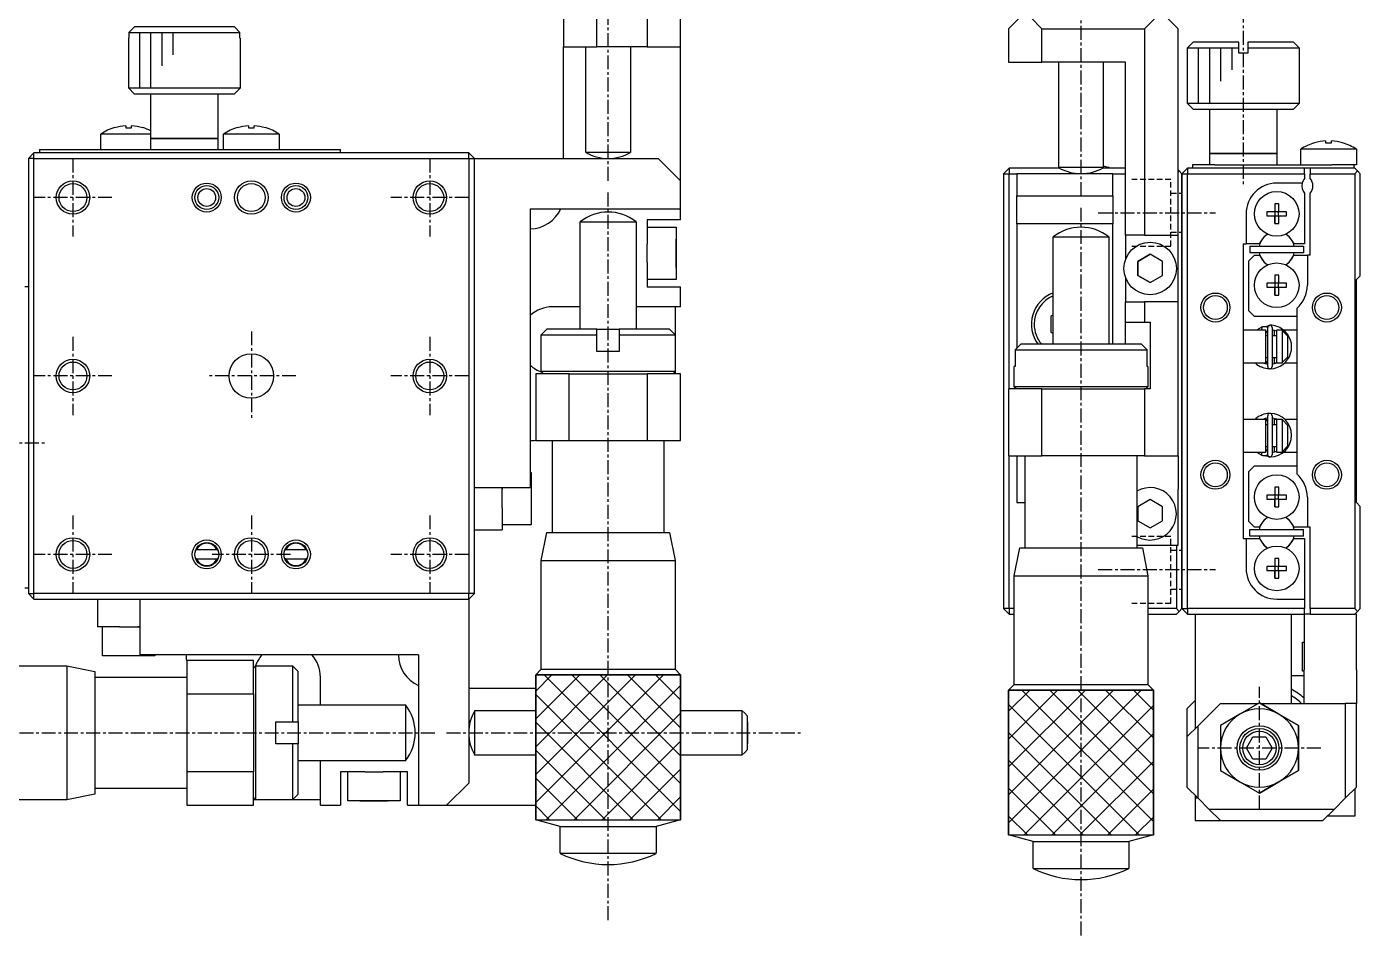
# Model space of a CAD drawing. Extents: x 10 to 385, y 10 to 217.
# Drawn here: x 265 to 384.6, y 70.3 to 151.8 of the extents above; entities that cross this region are included whole.
import ezdxf

# ---------------------------------------------------------------- set-up
doc = ezdxf.new("R2010")
doc.units = 0
doc.linetypes.add('CENTER', pattern=[2, 1.25, -0.25, 0.25, -0.25])
doc.linetypes.add('DASHED', pattern=[0.75, 0.5, -0.25])
doc.layers.get('0').update_dxf_attribs({"linetype": 'CONTINUOUS'})
doc.layers.add('CENTER', color=1, linetype='CENTER')

msp = doc.modelspace()

# ---------------------------------------------------------------- linework, layer by layer
at = {"color": 7, "linetype": 'CONTINUOUS'}
for p, q in [((313.16, 153.99), (313.16, 149.99)), ((316.16, 149.99), (316.16, 152.99)), ((320.66, 152.99), (320.66, 149.99)), ((323.66, 149.99), (323.66, 152.99)), ((354.07, 152.63), (353.07, 151.63)), ((356.07, 151.63), (355.07, 152.63)), ((366.27, 152.63), (365.27, 151.63)), ((368.27, 151.63), (367.27, 152.63)), ((274.18, 150.79), (274.16, 150.79)), ((274.16, 146.29), (274.16, 150.79)), ((274.68, 151.79), (274.18, 151.29)), ((274.18, 151.29), (284.14, 151.29)), ((274.18, 151.29), (274.18, 150.79)), ((283.64, 151.79), (274.68, 151.79)), ((284.14, 151.29), (283.64, 151.79)), ((284.14, 150.79), (284.14, 151.29)), ((284.16, 150.79), (284.14, 150.79)), ((284.16, 150.79), (284.16, 146.29)), ((353.07, 151.63), (353.07, 148.63)), ((356.07, 148.63), (356.07, 151.63)), ((356.07, 151.63), (365.27, 151.63)), ((365.27, 151.63), (365.27, 133.13)), ((368.27, 133.13), (368.27, 151.63)), ((313.16, 149.99), (316.16, 149.99)), ((313.16, 139.99), (313.16, 149.99)), ((315.16, 140.52), (315.16, 149.99)), ((320.66, 149.99), (316.16, 149.99)), ((319.16, 149.99), (319.16, 140.52)), ((320.66, 149.99), (323.66, 149.99)), ((323.66, 137.99), (323.66, 149.99)), ((369.12, 149.93), (369.62, 150.43)), ((369.12, 149.93), (373.72, 149.93)), ((369.12, 144.93), (369.12, 149.93)), ((373.72, 150.43), (369.62, 150.43)), ((373.72, 149.93), (373.72, 150.43)), ((373.72, 149.43), (373.72, 149.93)), ((378.62, 150.43), (374.52, 150.43)), ((374.52, 150.43), (374.52, 149.93)), ((374.52, 149.93), (379.12, 149.93)), ((374.52, 149.93), (374.52, 149.43)), ((378.62, 150.43), (379.12, 149.93)), ((379.12, 149.93), (379.12, 144.93)), ((353.07, 148.63), (356.07, 148.63)), ((363.57, 148.63), (356.07, 148.63)), ((357.57, 139.17), (357.57, 148.63)), ((361.57, 148.63), (361.57, 139.17)), ((363.57, 133.13), (363.57, 148.63)), ((374.52, 149.43), (373.72, 149.43)), ((284.16, 146.29), (274.16, 146.29)), ((274.66, 145.79), (274.16, 146.29)), ((284.16, 146.29), (283.66, 145.79)), ((274.66, 145.79), (283.66, 145.79)), ((276.16, 141.79), (276.16, 145.79)), ((282.16, 145.79), (282.16, 141.79)), ((374.12, 144.93), (369.12, 144.93)), ((369.62, 144.43), (369.12, 144.93)), ((379.12, 144.93), (374.12, 144.93)), ((379.12, 144.93), (378.62, 144.43)), ((369.62, 144.43), (374.12, 144.43)), ((371.12, 140.43), (371.12, 144.43)), ((374.12, 144.43), (378.62, 144.43)), ((377.12, 144.43), (377.12, 140.43)), ((272.9, 142.76), (272.9, 142.75)), ((272.9, 142.76), (272.9, 142.75)), ((273.9, 142.92), (273.9, 142.75)), ((273.9, 142.75), (274.42, 142.75)), ((274.42, 142.75), (274.42, 142.92)), ((275.42, 142.75), (275.42, 142.76)), ((275.42, 142.75), (275.42, 142.76)), ((283.9, 142.76), (283.9, 142.75)), ((283.9, 142.76), (283.9, 142.75)), ((284.9, 142.92), (284.9, 142.75)), ((284.9, 142.75), (285.42, 142.75)), ((285.42, 142.75), (285.42, 142.92)), ((286.42, 142.75), (286.42, 142.76)), ((286.42, 142.75), (286.42, 142.76)), ((276.16, 142.18), (271.66, 142.18)), ((271.66, 140.79), (271.66, 142.18)), ((282.16, 141.79), (276.16, 141.79)), ((276.16, 141.79), (282.16, 141.79)), ((276.16, 140.79), (276.16, 141.79)), ((282.16, 141.79), (282.16, 140.79)), ((287.66, 142.18), (282.66, 142.18)), ((282.66, 140.79), (282.66, 142.18)), ((287.66, 142.18), (287.66, 140.79)), ((380.51, 141.4), (380.51, 141.4)), ((381.51, 141.57), (381.51, 141.4)), ((381.51, 141.4), (382.03, 141.4)), ((382.03, 141.4), (382.03, 141.57)), ((383.03, 141.4), (383.03, 141.4)), ((265.16, 139.99), (265.66, 140.49)), ((265.66, 139.99), (265.16, 139.99)), ((265.16, 139.99), (265.16, 100.99)), ((265.66, 139.99), (265.66, 140.49)), ((304.66, 140.49), (265.66, 140.49)), ((265.66, 100.99), (265.66, 139.99)), ((265.66, 139.99), (304.66, 139.99)), ((266.16, 140.79), (266.16, 140.49)), ((266.16, 140.79), (293.16, 140.79)), ((293.16, 140.49), (293.16, 140.79)), ((304.66, 139.99), (304.66, 140.49)), ((304.66, 140.49), (305.16, 139.99)), ((304.66, 139.99), (305.16, 139.99)), ((304.66, 139.99), (304.66, 100.99)), ((305.16, 139.99), (321.66, 139.99)), ((305.16, 100.99), (305.16, 139.99)), ((319.16, 140.52), (315.16, 140.52)), ((319.16, 140.52), (315.16, 140.52)), ((321.66, 139.99), (323.66, 137.99)), ((374.12, 140.43), (371.12, 140.43)), ((371.12, 140.43), (377.12, 140.43)), ((371.12, 139.43), (371.12, 140.43)), ((377.12, 140.43), (374.12, 140.43)), ((377.12, 140.43), (377.12, 139.43)), ((384.27, 140.82), (379.27, 140.82)), ((379.27, 139.43), (379.27, 140.82)), ((384.27, 140.82), (384.27, 139.43)), ((352.62, 138.63), (353.12, 139.13)), ((357.63, 139.13), (353.12, 139.13)), ((353.12, 139.13), (353.12, 138.63)), ((361.57, 139.17), (357.57, 139.17)), ((361.57, 139.17), (357.57, 139.17)), ((363.57, 139.13), (361.51, 139.13)), ((362.01, 139.2), (362.01, 139.21)), ((368.37, 138.88), (368.27, 138.98)), ((368.27, 138.78), (368.37, 138.88)), ((368.62, 138.63), (368.37, 138.88)), ((368.62, 138.63), (369.12, 139.13)), ((369.12, 139.13), (369.12, 138.63)), ((379.62, 139.13), (369.12, 139.13)), ((371.57, 139.43), (369.57, 139.43)), ((369.57, 139.43), (369.57, 139.13)), ((371.57, 139.43), (380.69, 139.43)), ((380.12, 139.13), (379.62, 139.13)), ((379.62, 138.63), (379.62, 139.13)), ((384.12, 139.13), (380.12, 139.13)), ((380.12, 139.13), (380.12, 138.63)), ((380.69, 139.43), (382.07, 139.43)), ((384.07, 139.43), (382.07, 139.43)), ((384.27, 139.43), (384.07, 139.43)), ((384.07, 139.13), (384.07, 139.43)), ((384.37, 138.88), (384.12, 139.13)), ((384.12, 138.63), (384.37, 138.88)), ((384.37, 138.88), (384.62, 138.63)), ((323.66, 135.49), (323.66, 137.99)), ((352.62, 138.63), (353.12, 138.63)), ((352.62, 138.63), (352.62, 99.63)), ((353.12, 138.63), (353.82, 138.63)), ((353.12, 119.33), (353.12, 138.63)), ((362.42, 138.63), (353.82, 138.63)), ((353.82, 138.63), (353.82, 136.63)), ((362.42, 136.63), (362.42, 138.63)), ((362.42, 138.63), (363.57, 138.63)), ((368.62, 99.63), (368.62, 138.63)), ((368.62, 138.63), (368.62, 99.63)), ((368.62, 138.63), (369.12, 138.63)), ((369.12, 138.63), (379.62, 138.63)), ((369.12, 99.63), (369.12, 138.63)), ((379.4, 137.78), (377.12, 137.78)), ((379.62, 138.63), (379.62, 138.19)), ((380.12, 138.63), (384.12, 138.63)), ((380.12, 138.19), (380.12, 138.63)), ((384.12, 138.63), (384.12, 99.63)), ((384.62, 129.48), (384.62, 138.63)), ((353.82, 136.63), (362.42, 136.63)), ((353.82, 134.13), (353.82, 136.63)), ((362.42, 136.63), (362.42, 134.13)), ((379.62, 136.87), (379.62, 132.33)), ((380.12, 131.33), (380.12, 136.87)), ((310.16, 135.49), (323.66, 135.49)), ((310.16, 135.49), (310.16, 110.49)), ((323.66, 134.49), (323.66, 135.49)), ((376.23, 135.21), (376.23, 134.85)), ((376.94, 135.21), (376.23, 135.21)), ((376.94, 135.92), (376.94, 135.21)), ((377.3, 135.92), (376.94, 135.92)), ((376.94, 135.92), (376.94, 135.21)), ((376.95, 135.2), (376.94, 135.21)), ((377.29, 135.2), (376.95, 135.2)), ((376.95, 135.2), (376.95, 134.86)), ((377.29, 135.2), (377.3, 135.21)), ((377.29, 134.86), (377.29, 135.2)), ((377.3, 135.21), (377.3, 135.92)), ((378.01, 135.21), (377.3, 135.21)), ((378.01, 134.85), (378.01, 135.21)), ((314.66, 134.31), (319.66, 134.31)), ((314.66, 124.69), (314.66, 134.31)), ((319.66, 134.31), (319.66, 124.69)), ((320.66, 134.49), (320.66, 132.31)), ((323.66, 134.49), (320.66, 134.49)), ((362.42, 134.13), (353.82, 134.13)), ((353.82, 134.13), (353.82, 123)), ((362.42, 123.33), (362.42, 134.13)), ((374.37, 135.03), (374.37, 132.33)), ((376.23, 134.85), (376.94, 134.85)), ((376.95, 134.86), (376.94, 134.85)), ((376.94, 134.85), (376.94, 134.15)), ((376.94, 134.15), (376.94, 134.85)), ((376.94, 134.15), (377.3, 134.15)), ((376.95, 134.86), (377.29, 134.86)), ((377.29, 134.86), (377.3, 134.85)), ((377.3, 134.85), (378.01, 134.85)), ((377.3, 134.15), (377.3, 134.85)), ((320.66, 133.84), (323.26, 133.84)), ((323.26, 133.84), (323.26, 131.49)), ((323.26, 133.84), (323.26, 129.14)), ((357.07, 132.96), (362.07, 132.96)), ((357.07, 123.33), (357.07, 132.96)), ((362.07, 132.96), (362.07, 123.33)), ((365.27, 133.13), (363.57, 133.13)), ((363.57, 133.13), (363.57, 130.96)), ((365.27, 133.13), (368.27, 133.13)), ((368.27, 127.13), (368.27, 133.13)), ((320.66, 131.49), (320.66, 132.31)), ((323.26, 132.12), (323.26, 132.76)), ((323.26, 132.76), (323.26, 132.12)), ((323.26, 130.85), (323.26, 132.12)), ((323.26, 132.12), (323.26, 130.85)), ((374.12, 132.33), (374.12, 105.93)), ((374.12, 132.33), (374.37, 132.33)), ((375.57, 132.33), (374.37, 132.33)), ((374.72, 132.13), (379.52, 132.13)), ((374.72, 132.13), (374.72, 131.53)), ((375.57, 132.33), (375.72, 132.59)), ((378.52, 132.59), (378.67, 132.33)), ((379.62, 132.33), (378.67, 132.33)), ((379.52, 132.13), (379.52, 131.53)), ((320.66, 130.66), (320.66, 131.49)), ((320.66, 130.66), (320.66, 128.49)), ((323.26, 131.49), (323.26, 129.14)), ((323.26, 130.22), (323.26, 130.85)), ((323.26, 130.85), (323.26, 130.22)), ((365.77, 131.4), (364.67, 130.77)), ((364.67, 130.77), (365.77, 131.4)), ((364.67, 130.77), (364.67, 129.5)), ((364.67, 129.5), (364.67, 130.77)), ((366.87, 130.77), (365.77, 131.4)), ((366.87, 129.5), (366.87, 130.77)), ((374.62, 130.83), (375.12, 131.33)), ((374.62, 126.33), (374.62, 130.83)), ((379.52, 131.53), (374.72, 131.53)), ((375.12, 131.33), (375.57, 131.33)), ((375.57, 131.33), (375.72, 131.07)), ((378.52, 131.07), (378.67, 131.33)), ((378.67, 131.33), (379.87, 131.33)), ((379.87, 131.33), (379.87, 128.63)), ((380.12, 131.33), (379.87, 131.33)), ((363.57, 129.31), (363.57, 127.13)), ((364.67, 129.5), (365.77, 128.86)), ((365.77, 128.86), (364.67, 129.5)), ((365.77, 128.86), (366.87, 129.5)), ((376.94, 129.52), (376.94, 128.81)), ((377.3, 129.52), (376.94, 129.52)), ((376.94, 129.52), (376.94, 128.81)), ((377.3, 128.81), (377.3, 129.52)), ((384.62, 129.48), (384.27, 129.13)), ((265.16, 128.49), (264.86, 128.49)), ((323.26, 129.14), (320.66, 129.14)), ((320.66, 128.49), (323.66, 128.49)), ((323.66, 126.69), (323.66, 128.49)), ((376.23, 128.81), (376.23, 128.45)), ((376.94, 128.81), (376.23, 128.81)), ((376.23, 128.45), (376.94, 128.45)), ((376.95, 128.8), (376.94, 128.81)), ((376.95, 128.46), (376.94, 128.45)), ((376.94, 128.45), (376.94, 127.75)), ((376.94, 127.75), (376.94, 128.45)), ((377.29, 128.8), (376.95, 128.8)), ((376.95, 128.8), (376.95, 128.46)), ((376.95, 128.46), (377.29, 128.46)), ((377.29, 128.8), (377.3, 128.81)), ((377.29, 128.46), (377.29, 128.8)), ((377.29, 128.46), (377.3, 128.45)), ((378.01, 128.81), (377.3, 128.81)), ((377.3, 128.45), (378.01, 128.45)), ((377.3, 127.75), (377.3, 128.45)), ((378.01, 128.45), (378.01, 128.81)), ((384.27, 109.13), (384.27, 129.13)), ((363.57, 127.13), (365.27, 127.13)), ((363.57, 125.33), (363.57, 127.13)), ((368.27, 127.13), (365.27, 127.13)), ((365.27, 127.13), (365.27, 125.33)), ((368.27, 113.33), (368.27, 127.13)), ((376.94, 127.75), (377.3, 127.75)), ((314.66, 126.69), (312.16, 126.69)), ((323.66, 126.69), (319.66, 126.69)), ((323.16, 126.69), (323.16, 124.19)), ((357.07, 125.97), (356.87, 125.85)), ((356.87, 125.85), (356.87, 124.41)), ((375.12, 125.83), (374.62, 126.33)), ((378.92, 125.83), (375.12, 125.83)), ((378.92, 126.55), (378.92, 111.71)), ((311.16, 124.19), (311.66, 124.69)), ((316.16, 124.69), (311.66, 124.69)), ((316.16, 124.69), (318.16, 124.69)), ((316.16, 124.19), (316.16, 124.69)), ((322.66, 124.69), (318.16, 124.69)), ((318.16, 124.69), (318.16, 124.19)), ((322.66, 124.69), (323.16, 124.19)), ((356.87, 124.41), (357.07, 124.3)), ((363.57, 125.33), (365.27, 125.33)), ((363.57, 123.33), (363.57, 125.33)), ((365.27, 125.33), (365.77, 125.33)), ((365.77, 125.33), (365.77, 119.33)), ((374.12, 124.63), (376.12, 124.63)), ((375.33, 124.63), (375.75, 124.88)), ((375.74, 124.88), (376.49, 125.03)), ((375.74, 124.88), (375.81, 124.63)), ((375.75, 124.87), (375.74, 124.87)), ((375.74, 124.87), (375.75, 124.86)), ((375.75, 124.88), (375.78, 124.89)), ((375.75, 124.88), (375.75, 124.88)), ((375.75, 124.88), (375.75, 124.88)), ((375.75, 124.88), (375.75, 124.88)), ((375.75, 124.88), (375.75, 124.87)), ((375.75, 124.86), (375.75, 124.85)), ((375.75, 124.85), (375.75, 124.84)), ((375.75, 124.84), (375.75, 124.83)), ((375.75, 124.83), (375.75, 124.82)), ((375.75, 124.82), (375.75, 124.81)), ((375.75, 124.81), (375.76, 124.8)), ((375.76, 124.8), (375.76, 124.79)), ((375.76, 124.79), (375.77, 124.78)), ((375.77, 124.78), (375.77, 124.76)), ((375.77, 124.76), (375.78, 124.75)), ((375.78, 124.89), (375.81, 124.9)), ((375.78, 124.75), (375.78, 124.73)), ((375.78, 124.73), (375.79, 124.72)), ((375.79, 124.72), (375.79, 124.71)), ((375.79, 124.71), (375.8, 124.69)), ((375.8, 124.69), (375.8, 124.68)), ((375.8, 124.68), (375.81, 124.66)), ((375.81, 124.9), (375.85, 124.91)), ((375.81, 124.66), (375.82, 124.65)), ((375.82, 124.65), (375.82, 124.63)), ((375.85, 124.91), (375.88, 124.92)), ((375.88, 124.92), (375.91, 124.93)), ((375.91, 124.93), (375.95, 124.93)), ((375.95, 124.93), (375.98, 124.93)), ((375.98, 124.93), (376.02, 124.94)), ((376.02, 124.94), (376.05, 124.93)), ((376.05, 124.93), (376.08, 124.93)), ((376.08, 124.93), (376.12, 124.93)), ((376.12, 124.93), (376.15, 124.92)), ((376.12, 124.63), (376.12, 121.63)), ((376.13, 124.51), (376.12, 124.52)), ((376.14, 124.51), (376.13, 124.51)), ((376.16, 124.5), (376.14, 124.51)), ((376.15, 124.92), (376.19, 124.91)), ((376.17, 124.49), (376.16, 124.5)), ((376.18, 124.49), (376.17, 124.49)), ((376.19, 124.48), (376.18, 124.49)), ((376.19, 124.91), (376.22, 124.91)), ((376.21, 124.47), (376.19, 124.48)), ((376.22, 124.46), (376.21, 124.47)), ((376.22, 124.91), (376.25, 124.89)), ((376.23, 124.45), (376.22, 124.46)), ((376.24, 124.44), (376.23, 124.45)), ((376.25, 124.43), (376.24, 124.44)), ((376.25, 124.89), (376.28, 124.88)), ((376.26, 124.41), (376.25, 124.43)), ((376.26, 124.4), (376.26, 124.41)), ((376.27, 124.39), (376.26, 124.4)), ((376.28, 124.88), (376.32, 124.87)), ((376.31, 121.34), (376.31, 124.84)), ((376.71, 124.84), (376.71, 121.34)), ((377.12, 124.51), (376.71, 124.62)), ((376.92, 124.13), (376.92, 124.58)), ((377.12, 121.63), (377.12, 124.63)), ((377.12, 124.63), (377.62, 124.63)), ((377.62, 124.63), (377.62, 124.58)), ((377.62, 124.58), (377.62, 121.69)), ((378.12, 124.05), (377.62, 124.58)), ((377.7, 124.63), (378.92, 124.63)), ((311.16, 124.19), (316.16, 124.19)), ((311.16, 120.89), (311.16, 124.19)), ((316.16, 122.69), (316.16, 124.19)), ((318.16, 124.19), (323.16, 124.19)), ((318.16, 124.19), (318.16, 122.69)), ((323.16, 124.19), (323.16, 120.89)), ((354.16, 123.33), (353.65, 122.83)), ((364.98, 123.33), (354.16, 123.33)), ((365.49, 122.83), (364.98, 123.33)), ((376.12, 124.13), (376.31, 124.13)), ((376.28, 124.38), (376.27, 124.39)), ((376.28, 124.36), (376.28, 124.38)), ((376.29, 124.35), (376.28, 124.36)), ((376.3, 124.34), (376.29, 124.35)), ((376.3, 124.32), (376.3, 124.34)), ((376.3, 124.31), (376.3, 124.32)), ((376.31, 124.29), (376.3, 124.31)), ((376.31, 124.28), (376.31, 124.29)), ((376.31, 124.26), (376.31, 124.28)), ((376.31, 124.25), (376.31, 124.26)), ((376.31, 124.24), (376.31, 124.25)), ((376.71, 124.13), (377.12, 124.13)), ((378.12, 122.22), (378.12, 124.05)), ((318.16, 122.69), (316.16, 122.69)), ((353.65, 122.83), (365.49, 122.83)), ((353.65, 122.83), (353.65, 121.33)), ((365.49, 121.33), (365.49, 122.83)), ((376.31, 122.13), (376.12, 122.13)), ((377.12, 122.13), (376.71, 122.13)), ((376.92, 121.63), (376.92, 122.13)), ((377.62, 121.69), (378.12, 122.22)), ((317.16, 120.89), (311.16, 120.89)), ((311.36, 120.69), (311.16, 120.89)), ((323.16, 120.89), (317.16, 120.89)), ((323.16, 120.89), (322.96, 120.69)), ((323.16, 120.89), (323.16, 120.69)), ((353.65, 121.33), (353.57, 121.33)), ((353.57, 119.53), (353.57, 121.33)), ((365.57, 121.33), (365.49, 121.33)), ((365.57, 121.33), (365.57, 119.53)), ((376.12, 121.63), (374.12, 121.63)), ((375.75, 121.29), (375.75, 121.29)), ((375.75, 121.29), (375.75, 121.29)), ((375.75, 121.29), (375.75, 121.29)), ((375.75, 121.29), (375.75, 121.29)), ((375.8, 121.27), (375.75, 121.29)), ((375.81, 121.27), (375.8, 121.27)), ((375.8, 121.27), (375.8, 121.27)), ((375.8, 121.27), (375.8, 121.27)), ((375.8, 121.27), (375.8, 121.27)), ((375.81, 121.27), (375.81, 121.27)), ((375.97, 121.63), (376.08, 121.6)), ((376.08, 121.6), (376.31, 121.55)), ((376.12, 121.66), (376.12, 121.66)), ((376.12, 121.66), (376.14, 121.66)), ((376.14, 121.66), (376.15, 121.67)), ((376.15, 121.67), (376.16, 121.68)), ((376.16, 121.68), (376.18, 121.68)), ((376.18, 121.68), (376.19, 121.69)), ((376.19, 121.69), (376.2, 121.7)), ((376.2, 121.7), (376.21, 121.71)), ((376.21, 121.71), (376.22, 121.72)), ((376.22, 121.72), (376.23, 121.73)), ((376.23, 121.73), (376.24, 121.74)), ((376.24, 121.74), (376.25, 121.75)), ((376.25, 121.75), (376.26, 121.77)), ((376.26, 121.77), (376.27, 121.78)), ((376.27, 121.78), (376.28, 121.79)), ((376.28, 121.8), (376.29, 121.82)), ((376.28, 121.79), (376.28, 121.8)), ((376.29, 121.83), (376.3, 121.84)), ((376.29, 121.82), (376.29, 121.83)), ((376.3, 121.86), (376.31, 121.87)), ((376.3, 121.84), (376.3, 121.86)), ((376.31, 121.93), (376.31, 121.94)), ((376.31, 121.92), (376.31, 121.93)), ((376.31, 121.9), (376.31, 121.92)), ((376.31, 121.89), (376.31, 121.9)), ((376.31, 121.87), (376.31, 121.89)), ((376.71, 121.55), (377.12, 121.66)), ((377.05, 121.63), (376.92, 121.63)), ((377.05, 121.63), (377.05, 121.63)), ((377.62, 121.63), (377.12, 121.63)), ((377.62, 121.69), (377.62, 121.63)), ((378.92, 121.63), (377.81, 121.63)), ((310.66, 120.69), (310.66, 114.69)), ((313.66, 120.69), (310.66, 120.69)), ((313.66, 114.69), (313.66, 120.69)), ((313.66, 120.69), (320.66, 120.69)), ((320.66, 120.69), (320.66, 114.69)), ((323.66, 120.69), (320.66, 120.69)), ((323.66, 114.69), (323.66, 120.69)), ((353.07, 119.33), (353.07, 113.33)), ((356.07, 119.33), (353.07, 119.33)), ((365.57, 119.53), (353.57, 119.53)), ((353.77, 119.33), (353.57, 119.53)), ((356.07, 119.33), (365.27, 119.33)), ((356.07, 113.33), (356.07, 119.33)), ((365.27, 119.33), (365.27, 113.33)), ((365.77, 119.33), (365.27, 119.33)), ((365.57, 119.53), (365.37, 119.33)), ((374.12, 116.63), (376.12, 116.63)), ((375.75, 116.97), (375.8, 116.99)), ((375.75, 116.97), (375.75, 116.97)), ((375.75, 116.97), (375.75, 116.97)), ((375.75, 116.97), (375.75, 116.97)), ((375.8, 116.99), (375.81, 117)), ((375.8, 116.99), (375.8, 116.99)), ((375.8, 116.99), (375.8, 116.99)), ((375.8, 116.99), (375.8, 116.99)), ((375.8, 116.99), (375.8, 116.99)), ((375.81, 117), (375.81, 117)), ((375.81, 117), (375.81, 117)), ((375.81, 117), (375.81, 117)), ((375.81, 117), (375.81, 117)), ((375.81, 117), (375.81, 117)), ((376.08, 116.67), (375.97, 116.63)), ((376.31, 116.72), (376.08, 116.67)), ((376.12, 116.63), (376.12, 113.63)), ((376.13, 116.61), (376.12, 116.61)), ((376.12, 116.13), (376.31, 116.13)), ((376.14, 116.6), (376.13, 116.61)), ((376.16, 116.59), (376.14, 116.6)), ((376.17, 116.59), (376.16, 116.59)), ((376.18, 116.58), (376.17, 116.59)), ((376.19, 116.57), (376.18, 116.58)), ((376.21, 116.56), (376.19, 116.57)), ((376.22, 116.55), (376.21, 116.56)), ((376.23, 116.54), (376.22, 116.55)), ((376.24, 116.53), (376.23, 116.54)), ((376.25, 116.52), (376.24, 116.53)), ((376.26, 116.51), (376.25, 116.52)), ((376.26, 116.5), (376.26, 116.51)), ((376.27, 116.48), (376.26, 116.5)), ((376.28, 116.47), (376.27, 116.48)), ((376.28, 116.46), (376.28, 116.47)), ((376.29, 116.44), (376.28, 116.46)), ((376.3, 116.43), (376.29, 116.44)), ((376.3, 116.42), (376.3, 116.43)), ((376.3, 116.4), (376.3, 116.42)), ((376.31, 116.39), (376.3, 116.4)), ((376.31, 113.43), (376.31, 116.93)), ((376.31, 116.37), (376.31, 116.39)), ((376.31, 116.36), (376.31, 116.37)), ((376.31, 116.34), (376.31, 116.36)), ((376.31, 116.33), (376.31, 116.34)), ((376.71, 116.93), (376.71, 113.43)), ((377.12, 116.61), (376.71, 116.72)), ((376.71, 116.13), (377.12, 116.13)), ((376.92, 116.13), (376.92, 116.63)), ((376.92, 116.63), (377.05, 116.63)), ((377.12, 113.63), (377.12, 116.63)), ((377.12, 116.63), (377.62, 116.63)), ((377.62, 116.63), (377.62, 116.58)), ((377.62, 116.58), (377.62, 113.69)), ((378.12, 116.05), (377.62, 116.58)), ((377.81, 116.63), (377.81, 116.63)), ((377.81, 116.63), (378.92, 116.63)), ((378.12, 114.22), (378.12, 116.05)), ((310.66, 114.69), (313.66, 114.69)), ((312.16, 106.44), (312.16, 114.69)), ((313.66, 114.69), (320.66, 114.69)), ((320.66, 114.69), (323.66, 114.69)), ((322.16, 114.69), (322.16, 106.44)), ((376.12, 113.63), (374.12, 113.63)), ((375.75, 113.39), (375.33, 113.63)), ((375.74, 113.39), (375.81, 113.63)), ((375.82, 113.62), (375.82, 113.63)), ((376.31, 114.13), (376.12, 114.13)), ((376.12, 113.75), (376.14, 113.76)), ((376.12, 113.75), (376.12, 113.75)), ((376.14, 113.76), (376.15, 113.76)), ((376.15, 113.76), (376.16, 113.77)), ((376.16, 113.77), (376.18, 113.78)), ((376.18, 113.78), (376.19, 113.79)), ((376.19, 113.79), (376.2, 113.79)), ((376.2, 113.79), (376.21, 113.8)), ((376.21, 113.8), (376.22, 113.81)), ((376.22, 113.81), (376.23, 113.82)), ((376.23, 113.82), (376.24, 113.84)), ((376.24, 113.84), (376.25, 113.85)), ((376.25, 113.85), (376.26, 113.86)), ((376.26, 113.86), (376.27, 113.87)), ((376.27, 113.87), (376.28, 113.88)), ((376.28, 113.9), (376.29, 113.91)), ((376.28, 113.88), (376.28, 113.9)), ((376.29, 113.92), (376.3, 113.94)), ((376.29, 113.91), (376.29, 113.92)), ((376.3, 113.95), (376.31, 113.97)), ((376.3, 113.94), (376.3, 113.95)), ((376.31, 114.01), (376.31, 114.03)), ((376.31, 114.03), (376.31, 114.03)), ((376.31, 114), (376.31, 114.01)), ((376.31, 113.98), (376.31, 114)), ((376.31, 113.97), (376.31, 113.98)), ((377.12, 114.13), (376.71, 114.13)), ((376.71, 113.64), (377.12, 113.75)), ((376.92, 113.68), (376.92, 114.13)), ((377.62, 113.63), (377.12, 113.63)), ((377.62, 113.69), (378.12, 114.22)), ((377.62, 113.69), (377.62, 113.63)), ((378.92, 113.63), (377.7, 113.63)), ((377.7, 113.63), (377.7, 113.63)), ((353.07, 113.33), (356.07, 113.33)), ((353.12, 99.63), (353.12, 113.33)), ((353.82, 113.33), (353.82, 109.13)), ((354.57, 105.08), (354.57, 113.33)), ((365.27, 113.33), (356.07, 113.33)), ((364.57, 113.33), (364.57, 105.08)), ((365.27, 113.33), (368.27, 113.33)), ((368.27, 113.33), (368.27, 110.33)), ((374.62, 111.93), (375.12, 112.43)), ((375.12, 112.43), (378.92, 112.43)), ((375.74, 113.4), (375.75, 113.41)), ((375.75, 113.4), (375.74, 113.4)), ((375.75, 113.45), (375.76, 113.46)), ((375.75, 113.44), (375.75, 113.45)), ((375.75, 113.43), (375.75, 113.44)), ((375.75, 113.42), (375.75, 113.43)), ((375.75, 113.41), (375.75, 113.42)), ((375.75, 113.41), (375.75, 113.41)), ((375.75, 113.39), (375.75, 113.4)), ((375.75, 113.39), (375.75, 113.39)), ((375.75, 113.39), (375.75, 113.39)), ((375.75, 113.39), (375.75, 113.39)), ((375.77, 113.38), (375.75, 113.39)), ((375.76, 113.48), (375.77, 113.49)), ((375.76, 113.46), (375.76, 113.48)), ((375.77, 113.5), (375.78, 113.52)), ((375.77, 113.49), (375.77, 113.5)), ((375.8, 113.37), (375.77, 113.38)), ((375.78, 113.53), (375.79, 113.55)), ((375.78, 113.52), (375.78, 113.53)), ((375.79, 113.56), (375.8, 113.58)), ((375.79, 113.55), (375.79, 113.56)), ((375.8, 113.59), (375.81, 113.6)), ((375.8, 113.58), (375.8, 113.59)), ((376.49, 113.23), (375.8, 113.37)), ((375.83, 113.36), (375.8, 113.37)), ((375.81, 113.6), (375.82, 113.62)), ((375.87, 113.35), (375.83, 113.36)), ((375.9, 113.34), (375.87, 113.35)), ((375.93, 113.34), (375.9, 113.34)), ((375.97, 113.33), (375.93, 113.34)), ((376, 113.33), (375.97, 113.33)), ((376.04, 113.33), (376, 113.33)), ((376.07, 113.33), (376.04, 113.33)), ((376.11, 113.34), (376.07, 113.33)), ((376.14, 113.34), (376.11, 113.34)), ((376.17, 113.35), (376.14, 113.34)), ((376.21, 113.36), (376.17, 113.35)), ((376.24, 113.37), (376.21, 113.36)), ((376.27, 113.38), (376.24, 113.37)), ((376.3, 113.39), (376.27, 113.38)), ((376.32, 113.4), (376.3, 113.39)), ((310.16, 111.84), (310.26, 111.84)), ((310.26, 111.84), (310.26, 109.49)), ((374.62, 107.43), (374.62, 111.93)), ((305.16, 110.49), (310.16, 110.49)), ((307.66, 110.31), (307.66, 110.49)), ((307.66, 110.49), (307.66, 110.31)), ((307.66, 109.49), (307.66, 110.31)), ((368.27, 105.33), (368.27, 110.33)), ((376.94, 110.52), (376.94, 109.81)), ((377.3, 110.52), (376.94, 110.52)), ((376.94, 110.52), (376.94, 109.81)), ((377.3, 109.81), (377.3, 110.52)), ((307.66, 108.66), (307.66, 109.49)), ((310.26, 109.49), (310.26, 107.14)), ((353.82, 109.13), (354.57, 109.13)), ((365.77, 109.4), (364.67, 108.77)), ((366.87, 108.77), (365.77, 109.4)), ((376.23, 109.81), (376.23, 109.45)), ((376.94, 109.81), (376.23, 109.81)), ((376.23, 109.45), (376.94, 109.45)), ((376.95, 109.8), (376.94, 109.81)), ((376.95, 109.46), (376.94, 109.45)), ((376.94, 109.45), (376.94, 108.75)), ((376.94, 108.75), (376.94, 109.45)), ((377.29, 109.8), (376.95, 109.8)), ((376.95, 109.8), (376.95, 109.46)), ((376.95, 109.46), (377.29, 109.46)), ((377.29, 109.8), (377.3, 109.81)), ((377.29, 109.46), (377.29, 109.8)), ((377.29, 109.46), (377.3, 109.45)), ((378.01, 109.81), (377.3, 109.81)), ((377.3, 109.45), (378.01, 109.45)), ((377.3, 108.75), (377.3, 109.45)), ((378.01, 109.45), (378.01, 109.81)), ((379.87, 109.63), (379.87, 106.93)), ((384.27, 109.13), (384.62, 108.78)), ((307.66, 108.66), (307.66, 106.69)), ((364.67, 108.77), (364.67, 107.5)), ((366.87, 107.5), (366.87, 108.77)), ((376.94, 108.75), (377.3, 108.75)), ((384.62, 99.63), (384.62, 108.78)), ((305.16, 106.69), (307.66, 106.69)), ((310.26, 107.14), (307.66, 107.14)), ((364.67, 107.5), (365.77, 106.86)), ((365.77, 106.86), (366.87, 107.5)), ((375.12, 106.93), (374.62, 107.43)), ((374.72, 106.73), (379.52, 106.73)), ((374.72, 106.13), (374.72, 106.73)), ((375.57, 106.93), (375.12, 106.93)), ((375.57, 106.93), (375.72, 107.19)), ((378.52, 107.19), (378.67, 106.93)), ((379.87, 106.93), (378.67, 106.93)), ((379.52, 106.13), (379.52, 106.73)), ((380.12, 106.93), (379.87, 106.93)), ((380.12, 99.63), (380.12, 106.93)), ((311.16, 103.94), (311.66, 106.44)), ((311.66, 106.44), (322.66, 106.44)), ((322.66, 106.44), (323.16, 103.94)), ((364.57, 105.33), (368.27, 105.33)), ((368.12, 105.33), (368.12, 99.63)), ((374.12, 105.93), (374.37, 105.93)), ((374.37, 105.93), (374.37, 103.23)), ((374.37, 105.93), (375.57, 105.93)), ((379.52, 106.13), (374.72, 106.13)), ((375.57, 105.93), (375.72, 105.67)), ((378.52, 105.67), (378.67, 105.93)), ((378.67, 105.93), (379.62, 105.93)), ((379.62, 105.93), (379.62, 100.48)), ((280.16, 104.89), (280.24, 104.89)), ((280.24, 104.09), (280.16, 104.09)), ((282.08, 104.89), (280.24, 104.89)), ((280.24, 104.09), (282.08, 104.09)), ((282.08, 104.89), (282.16, 104.89)), ((282.16, 104.09), (282.08, 104.09)), ((288.16, 104.89), (288.24, 104.89)), ((288.24, 104.09), (288.16, 104.09)), ((290.08, 104.89), (288.24, 104.89)), ((288.24, 104.09), (290.08, 104.09)), ((290.08, 104.89), (290.16, 104.89)), ((290.16, 104.09), (290.08, 104.09)), ((353.57, 102.58), (354.07, 105.08)), ((354.07, 105.08), (365.07, 105.08)), ((365.07, 105.08), (365.57, 102.58)), ((376.94, 104.12), (376.94, 103.41)), ((377.3, 104.12), (376.94, 104.12)), ((376.94, 104.12), (376.94, 103.41)), ((377.3, 103.41), (377.3, 104.12)), ((311.16, 103.94), (323.16, 103.94)), ((311.16, 94.19), (311.16, 103.94)), ((323.16, 103.94), (323.16, 94.19)), ((376.23, 103.41), (376.23, 103.05)), ((376.94, 103.41), (376.23, 103.41)), ((376.23, 103.05), (376.94, 103.05)), ((376.95, 103.4), (376.94, 103.41)), ((376.95, 103.06), (376.94, 103.05)), ((376.94, 103.05), (376.94, 102.35)), ((376.94, 102.35), (376.94, 103.05)), ((377.29, 103.4), (376.95, 103.4)), ((376.95, 103.4), (376.95, 103.06)), ((376.95, 103.06), (377.29, 103.06)), ((377.29, 103.4), (377.3, 103.41)), ((377.29, 103.06), (377.29, 103.4)), ((377.29, 103.06), (377.3, 103.05)), ((378.01, 103.41), (377.3, 103.41)), ((377.3, 103.05), (378.01, 103.05)), ((377.3, 102.35), (377.3, 103.05)), ((378.01, 103.05), (378.01, 103.41)), ((353.57, 102.58), (365.57, 102.58)), ((353.57, 92.83), (353.57, 102.58)), ((365.57, 102.58), (365.57, 92.83)), ((376.94, 102.35), (377.3, 102.35)), ((264.86, 101.49), (265.16, 101.49)), ((265.16, 100.99), (265.66, 100.99)), ((265.66, 100.49), (265.16, 100.99)), ((265.66, 100.49), (265.66, 100.99)), ((304.66, 100.99), (265.66, 100.99)), ((265.66, 100.49), (304.66, 100.49)), ((271.36, 100.49), (271.36, 97.99)), ((275.16, 100.49), (275.16, 95.49)), ((304.66, 100.49), (304.66, 100.99)), ((305.16, 100.99), (304.66, 100.99)), ((305.16, 100.99), (304.66, 100.49)), ((304.66, 100.49), (304.66, 83.99)), ((377.12, 100.48), (379.62, 100.48)), ((379.62, 100.48), (379.62, 99.63)), ((353.12, 99.63), (352.62, 99.63)), ((353.12, 99.13), (352.62, 99.63)), ((353.57, 99.63), (353.12, 99.63)), ((353.12, 99.63), (353.12, 99.13)), ((368.12, 99.63), (365.57, 99.63)), ((368.37, 99.38), (368.12, 99.63)), ((368.12, 99.13), (368.37, 99.38)), ((368.62, 99.63), (368.37, 99.38)), ((368.62, 99.63), (369.12, 99.63)), ((368.62, 99.63), (369.12, 99.13)), ((379.62, 99.63), (369.12, 99.63)), ((369.12, 99.63), (369.12, 99.13)), ((379.62, 99.13), (379.62, 99.63)), ((384.12, 99.63), (380.12, 99.63)), ((380.12, 99.63), (380.12, 99.13)), ((384.37, 99.38), (384.12, 99.63)), ((384.12, 99.13), (384.37, 99.38)), ((384.62, 99.63), (384.37, 99.38)), ((353.12, 99.13), (353.57, 99.13)), ((365.57, 99.13), (368.12, 99.13)), ((369.12, 99.13), (369.82, 99.13)), ((369.82, 99.13), (378.42, 99.13)), ((369.82, 99.13), (369.82, 88.88)), ((369.82, 99.13), (378.42, 99.13)), ((378.42, 99.13), (378.42, 91.13)), ((378.42, 99.13), (379.62, 99.13)), ((379.57, 99.13), (379.57, 94.13)), ((380.12, 99.13), (379.62, 99.13)), ((380.12, 99.13), (384.12, 99.13)), ((384.27, 99.13), (384.12, 99.13)), ((384.27, 94.13), (384.27, 99.13)), ((273.33, 97.99), (271.36, 97.99)), ((271.81, 95.39), (271.81, 97.99)), ((273.33, 97.99), (274.16, 97.99)), ((274.16, 97.99), (274.99, 97.99)), ((274.99, 97.99), (275.16, 97.99)), ((275.16, 97.99), (274.99, 97.99)), ((379.42, 96.63), (379.57, 96.63)), ((379.42, 94.03), (379.42, 96.63)), ((274.16, 95.39), (271.81, 95.39)), ((276.51, 95.39), (274.16, 95.39)), ((300.16, 95.49), (275.16, 95.49)), ((276.51, 95.49), (276.51, 95.39)), ((285.36, 94.99), (279.36, 94.99)), ((279.36, 94.99), (279.36, 91.99)), ((285.36, 91.99), (285.36, 94.99)), ((300.16, 95.49), (300.16, 81.99)), ((258.86, 94.49), (268.61, 94.49)), ((268.61, 94.49), (268.61, 82.49)), ((268.61, 94.49), (271.11, 93.99)), ((271.11, 93.99), (271.11, 82.99)), ((271.11, 93.49), (279.36, 93.49)), ((285.36, 94.29), (285.56, 94.49)), ((285.56, 88.49), (285.56, 94.49)), ((285.56, 94.49), (288.86, 94.49)), ((288.86, 94.49), (288.86, 89.49)), ((288.86, 94.49), (289.36, 93.99)), ((289.36, 89.49), (289.36, 93.99)), ((291.36, 90.99), (291.36, 93.49)), ((310.66, 93.69), (311.16, 94.19)), ((310.66, 93.69), (310.66, 80.69)), ((323.66, 93.69), (310.66, 93.69)), ((311.16, 94.19), (323.16, 94.19)), ((323.16, 94.19), (323.66, 93.69)), ((323.66, 80.69), (323.66, 93.69)), ((378.42, 93.63), (379.57, 93.63)), ((379.57, 94.03), (379.42, 94.03)), ((379.57, 91.13), (379.57, 94.13)), ((384.27, 94.13), (384.27, 91.13)), ((304.66, 92.49), (310.66, 92.49)), ((353.07, 92.33), (353.57, 92.83)), ((353.07, 92.33), (353.07, 79.33)), ((366.07, 92.33), (353.07, 92.33)), ((353.57, 92.83), (365.57, 92.83)), ((365.57, 92.83), (366.07, 92.33)), ((366.07, 79.33), (366.07, 92.33)), ((279.36, 91.99), (285.36, 91.99)), ((279.36, 91.99), (279.36, 84.99)), ((285.36, 91.99), (285.36, 84.99)), ((289.36, 90.99), (298.98, 90.99)), ((298.98, 90.99), (298.98, 85.99)), ((369.07, 90.63), (369.82, 91.38)), ((370.07, 89.13), (372.07, 91.13)), ((372.07, 91.13), (375.5, 91.13)), ((375.57, 91.17), (373.82, 90.16)), ((377.32, 90.16), (375.57, 91.17)), ((375.57, 91.17), (375.64, 91.13)), ((375.64, 91.13), (377.32, 90.16)), ((375.64, 91.13), (383.27, 91.13)), ((383.27, 91.13), (383.27, 82.63)), ((384.27, 91.13), (383.27, 91.13)), ((384.27, 83.63), (384.27, 91.13)), ((305.2, 86.49), (305.2, 90.49)), ((305.2, 86.49), (305.2, 90.49)), ((305.2, 90.49), (310.66, 90.49)), ((323.66, 90.49), (329.16, 90.49)), ((329.16, 90.49), (329.16, 86.49)), ((329.16, 90.49), (329.41, 90.24)), ((329.41, 90.24), (329.66, 89.99)), ((329.66, 86.99), (329.66, 89.99)), ((329.66, 86.99), (329.66, 89.99)), ((369.07, 90.63), (369.07, 88.13)), ((373.82, 90.16), (372.07, 89.15)), ((379.07, 89.15), (377.32, 90.16)), ((377.32, 90.16), (379.07, 89.15)), ((287.36, 87.49), (287.36, 89.49)), ((287.36, 89.49), (288.86, 89.49)), ((288.86, 89.49), (289.36, 89.49)), ((289.36, 89.49), (289.36, 87.49)), ((329.66, 88.49), (329.66, 89.49)), ((329.66, 89.49), (329.66, 88.49)), ((369.07, 88.13), (370.07, 89.13)), ((370.07, 82.63), (370.07, 89.13)), ((372.07, 89.15), (372.07, 87.13)), ((379.07, 87.13), (379.07, 89.15)), ((379.07, 89.15), (379.07, 87.13)), ((285.56, 82.49), (285.56, 88.49)), ((288.86, 87.49), (287.36, 87.49)), ((288.86, 87.49), (288.86, 82.49)), ((289.36, 87.49), (288.86, 87.49)), ((289.36, 82.99), (289.36, 87.49)), ((329.66, 88.49), (329.66, 87.49)), ((329.66, 87.49), (329.66, 88.49)), ((369.07, 88.13), (369.07, 83.63)), ((374.41, 87.13), (374.99, 88.13)), ((374.41, 87.13), (374.99, 88.13)), ((374.99, 88.13), (376.15, 88.13)), ((376.15, 88.13), (376.72, 87.13)), ((310.66, 86.49), (305.2, 86.49)), ((329.16, 86.49), (323.66, 86.49)), ((329.41, 86.74), (329.16, 86.49)), ((329.66, 86.99), (329.41, 86.74)), ((372.07, 87.13), (372.07, 85.11)), ((374.99, 86.13), (374.41, 87.13)), ((374.99, 86.13), (374.41, 87.13)), ((376.15, 86.13), (374.99, 86.13)), ((376.72, 87.13), (376.15, 86.13)), ((379.07, 85.11), (379.07, 87.13)), ((379.07, 87.13), (379.07, 85.11)), ((285.36, 84.99), (279.36, 84.99)), ((279.36, 84.99), (279.36, 81.99)), ((285.36, 81.99), (285.36, 84.99)), ((298.98, 85.99), (289.36, 85.99)), ((291.36, 81.99), (291.36, 85.99)), ((293.16, 84.99), (293.16, 81.99)), ((295.33, 84.99), (293.16, 84.99)), ((293.81, 82.39), (293.81, 84.99)), ((295.33, 84.99), (296.16, 84.99)), ((296.16, 84.99), (296.99, 84.99)), ((299.16, 84.99), (296.99, 84.99)), ((298.51, 84.99), (298.51, 82.39)), ((299.16, 81.99), (299.16, 84.99)), ((372.07, 85.11), (373.82, 84.1)), ((377.32, 84.1), (379.07, 85.11)), ((379.07, 85.11), (377.32, 84.1)), ((304.66, 83.99), (302.66, 81.99)), ((373.82, 84.1), (375.57, 83.09)), ((375.57, 83.09), (377.32, 84.1)), ((377.32, 84.1), (375.57, 83.09)), ((271.11, 82.99), (268.61, 82.49)), ((279.36, 83.49), (271.11, 83.49)), ((285.56, 82.49), (285.36, 82.69)), ((289.36, 82.99), (288.86, 82.49)), ((370.07, 82.63), (369.07, 83.63)), ((369.82, 82.88), (369.82, 82.63)), ((370.07, 82.63), (369.82, 82.63)), ((369.82, 82.63), (369.82, 80.63)), ((371.07, 81.63), (370.07, 82.63)), ((383.27, 82.63), (382.27, 81.63)), ((384.27, 83.63), (383.27, 82.63)), ((384.12, 83.48), (384.12, 81.03)), ((268.61, 82.49), (258.86, 82.49)), ((279.36, 81.99), (285.36, 81.99)), ((285.56, 82.49), (285.36, 82.49)), ((288.86, 82.49), (285.56, 82.49)), ((291.36, 82.49), (288.86, 82.49)), ((291.36, 81.99), (293.16, 81.99)), ((298.51, 82.39), (293.81, 82.39)), ((296.16, 82.39), (293.81, 82.39)), ((294.89, 82.39), (295.53, 82.39)), ((295.53, 82.39), (294.89, 82.39)), ((295.53, 82.39), (296.8, 82.39)), ((296.8, 82.39), (295.53, 82.39)), ((298.51, 82.39), (296.16, 82.39)), ((296.8, 82.39), (297.43, 82.39)), ((297.43, 82.39), (296.8, 82.39)), ((299.16, 81.99), (300.16, 81.99)), ((300.16, 81.99), (302.66, 81.99)), ((302.66, 81.99), (310.66, 81.99)), ((382.27, 81.63), (371.07, 81.63)), ((372.07, 80.63), (371.07, 81.63)), ((382.27, 81.63), (381.27, 80.63)), ((312.86, 80.1), (310.66, 80.69)), ((310.66, 80.69), (323.66, 80.69)), ((323.66, 80.69), (321.46, 80.1)), ((369.82, 80.63), (372.07, 80.63)), ((372.07, 80.63), (381.27, 80.63)), ((384.12, 81.03), (381.67, 81.03)), ((312.86, 80.1), (321.46, 80.1)), ((312.86, 77.69), (312.86, 80.1)), ((321.46, 80.1), (321.46, 77.69)), ((355.27, 78.74), (353.07, 79.33)), ((353.07, 79.33), (366.07, 79.33)), ((366.07, 79.33), (363.87, 78.74)), ((355.27, 78.74), (363.87, 78.74)), ((355.27, 76.33), (355.27, 78.74)), ((363.87, 78.74), (363.87, 76.33)), ((312.86, 77.69), (321.46, 77.69)), ((355.27, 76.33), (363.87, 76.33))]:
    msp.add_line(p, q, dxfattribs=at)
at = {"color": 3, "linetype": 'CONTINUOUS'}
for p, q in [((275.16, 146.29), (275.16, 151.29)), ((276.16, 146.29), (276.16, 151.29)), ((277.16, 148.29), (277.16, 151.29)), ((278.16, 149.29), (278.16, 151.29)), ((370.12, 144.93), (370.12, 149.93)), ((371.12, 144.93), (371.12, 149.93)), ((372.12, 146.93), (372.12, 149.93)), ((373.12, 147.93), (373.12, 149.93)), ((267.92, 136.35), (267.91, 136.49)), ((310.66, 93.69), (323.66, 93.69)), ((310.66, 80.69), (310.66, 93.69)), ((312.11, 93.69), (310.66, 92.24)), ((314.61, 93.69), (310.66, 89.74)), ((317.11, 93.69), (310.66, 87.24)), ((319.61, 93.69), (310.66, 84.74)), ((322.11, 93.69), (310.66, 82.24)), ((311.41, 93.69), (323.66, 81.44)), ((313.91, 93.69), (323.66, 83.94)), ((316.41, 93.69), (323.66, 86.44)), ((318.91, 93.69), (323.66, 88.94)), ((321.41, 93.69), (323.66, 91.44)), ((323.66, 93.69), (323.66, 80.69)), ((323.66, 92.74), (311.61, 80.69)), ((353.07, 92.33), (366.07, 92.33)), ((353.07, 79.33), (353.07, 92.33)), ((354.97, 92.33), (353.07, 90.43)), ((357.47, 92.33), (353.07, 87.93)), ((359.97, 92.33), (353.07, 85.43)), ((362.47, 92.33), (353.07, 82.93)), ((364.97, 92.33), (353.07, 80.43)), ((354.27, 92.33), (366.07, 80.53)), ((356.77, 92.33), (366.07, 83.03)), ((359.27, 92.33), (366.07, 85.53)), ((361.77, 92.33), (366.07, 88.03)), ((364.27, 92.33), (366.07, 90.53)), ((366.07, 92.33), (366.07, 79.33)), ((310.66, 91.94), (321.91, 80.69)), ((353.07, 91.03), (364.77, 79.33)), ((366.07, 90.93), (354.47, 79.33)), ((323.66, 90.24), (314.11, 80.69)), ((310.66, 89.44), (319.41, 80.69)), ((353.07, 88.53), (362.27, 79.33)), ((323.66, 87.74), (316.61, 80.69)), ((366.07, 88.43), (356.97, 79.33)), ((310.66, 86.94), (316.91, 80.69)), ((323.66, 85.24), (319.11, 80.69)), ((353.07, 86.03), (359.77, 79.33)), ((366.07, 85.93), (359.47, 79.33)), ((310.66, 84.44), (314.41, 80.69)), ((323.66, 82.74), (321.61, 80.69)), ((353.07, 83.53), (357.27, 79.33)), ((366.07, 83.43), (361.97, 79.33)), ((310.66, 81.94), (311.91, 80.69)), ((310.66, 80.69), (323.66, 80.69)), ((353.07, 81.03), (354.77, 79.33)), ((366.07, 80.93), (364.47, 79.33)), ((353.07, 79.33), (366.07, 79.33))]:
    msp.add_line(p, q, dxfattribs=at)
at = {"color": 3, "linetype": 'DASHED'}
for p, q in [((364.12, 138.13), (367.62, 138.13)), ((367.62, 132.13), (367.62, 138.13)), ((367.62, 136.88), (368.62, 136.88)), ((367.62, 133.38), (368.62, 133.38)), ((364.12, 132.13), (367.62, 132.13)), ((364.12, 106.13), (367.62, 106.13)), ((367.62, 100.13), (367.62, 106.13)), ((367.62, 104.88), (368.62, 104.88)), ((367.62, 101.38), (368.62, 101.38)), ((364.12, 100.13), (367.62, 100.13))]:
    msp.add_line(p, q, dxfattribs=at)
at = {"color": 3, "linetype": 'CONTINUOUS'}
for centre, radius in [((269.16, 136.49), 1.5), ((281.16, 136.49), 1.3), ((285.16, 136.49), 1.5), ((289.16, 136.49), 1.3), ((301.16, 136.49), 1.5), ((371.62, 126.63), 1.3), ((381.62, 126.63), 1.3), ((269.16, 120.49), 1.5), ((301.16, 120.49), 1.5), ((371.62, 111.63), 1.3), ((381.62, 111.63), 1.3), ((269.16, 104.49), 1.5), ((281.16, 104.49), 1.3), ((285.16, 104.49), 1.5), ((289.16, 104.49), 1.3), ((301.16, 104.49), 1.5), ((375.57, 87.13), 1.75)]:
    msp.add_circle(centre, radius, dxfattribs=at)
at = {"color": 7, "linetype": 'CONTINUOUS'}
for centre, radius in [((269.16, 136.49), 1.25), ((281.16, 136.49), 1.07), ((285.16, 136.49), 1.25), ((289.16, 136.49), 1.07), ((301.16, 136.49), 1.25), ((281.16, 136.49), 0.8), ((289.16, 136.49), 0.8), ((377.12, 135.03), 2), ((365.77, 130.13), 2.35), ((377.12, 128.63), 2), ((371.62, 126.63), 1.07), ((381.62, 126.63), 1.07), ((285.16, 120.49), 2), ((269.16, 120.49), 1.25), ((301.16, 120.49), 1.25), ((371.62, 111.63), 1.07), ((381.62, 111.63), 1.07), ((377.12, 109.63), 2), ((269.16, 104.49), 1.25), ((281.16, 104.49), 1.07), ((285.16, 104.49), 1.25), ((289.16, 104.49), 1.07), ((301.16, 104.49), 1.25), ((377.12, 103.23), 2), ((375.57, 87.13), 2), ((375.57, 87.13), 1.5)]:
    msp.add_circle(centre, radius, dxfattribs=at)
for centre, radius, start, end in [((274.16, 138.44), 4.5, 106.2858, 123.749), ((274.16, 138.44), 4.49, 93.3178, 106.2694), ((274.16, 138.44), 4.49, 73.7306, 86.6822), ((274.16, 138.44), 4.5, 63.6122, 73.7142), ((285.16, 138.44), 4.5, 106.2858, 123.749), ((285.16, 138.44), 4.49, 93.3178, 106.2694), ((285.16, 138.44), 4.49, 73.7306, 86.6822), ((285.16, 138.44), 4.5, 56.251, 73.7142), ((381.77, 137.08), 4.5, 106.2858, 123.749), ((381.77, 137.08), 4.49, 93.3178, 106.2694), ((381.77, 137.08), 4.49, 73.7306, 86.6822), ((381.77, 137.08), 4.5, 56.251, 73.7142), ((317.16, 143.99), 4, 240, 270), ((317.16, 143.99), 4, 270, 300), ((359.57, 142.63), 4, 240, 270), ((359.57, 142.63), 4, 270, 300), ((361.12, 136.13), 3.19, 73.8933, 81.9031), ((361.12, 136.13), 3.2, 69.6359, 73.8775), ((377.12, 135.03), 2.75, 90, 180), ((380.37, 137.53), 1, 165.5225, 221.4096), ((380.37, 137.53), 1, 138.5904, 165.5225), ((379.37, 137.53), 1, 318.5904, 41.4096), ((310.16, 136.69), 3, 270, 336.4218), ((317.16, 131.19), 4, 51.3178, 128.6822), ((359.57, 129.83), 4, 51.3178, 128.6822), ((377.12, 131.83), 1.59, 135.0002, 169.1069), ((377.23, 131.72), 1.75, 121.8815, 150), ((377.12, 131.83), 1.59, 120.4332, 135.0002), ((377.12, 131.83), 1.59, 44.9998, 59.5668), ((377, 131.72), 1.75, 30, 58.1185), ((377.12, 131.83), 1.59, 10.8931, 44.9998), ((377.12, 131.83), 1.59, 190.893, 225.0002), ((377.23, 131.95), 1.75, 210, 238.1185), ((377.12, 131.83), 1.59, 225.0002, 239.5667), ((377.12, 131.83), 1.59, 300.4333, 314.9998), ((377, 131.95), 1.75, 301.8815, 330), ((377.12, 131.83), 1.59, 314.9998, 349.107), ((377.12, 128.63), 2.75, 310.8852, 0), ((358.12, 125.13), 3, 110.4872, 216.8699), ((358.12, 125.13), 2.75, 112.4463, 180), ((312.16, 123.69), 3, 90, 131.8103), ((358.12, 125.13), 2.75, 180, 220.8852), ((376.51, 124.84), 0.2, 0, 180), ((376.51, 123.08), 1.96, 54.3154, 89.1383), ((376.51, 123.09), 1.95, 270.8475, 54.226), ((312.16, 123.69), 3, 228.1897, 251.4056), ((376.51, 123.09), 1.95, 228.2622, 269.1918), ((376.51, 121.34), 0.2, 180, 0), ((376.51, 115.18), 1.95, 90.8374, 131.7355), ((376.51, 116.93), 0.2, 0, 180), ((376.51, 115.18), 1.95, 270.8025, 89.2559), ((310.66, 111.69), 3, 90, 99.5941), ((376.51, 113.43), 0.2, 180, 0), ((377.12, 109.63), 2.75, 0, 49.1148), ((365.77, 108.13), 2.35, 239.2936, 120.7064), ((377.23, 106.32), 1.75, 121.8815, 150), ((377.12, 106.43), 1.59, 120.4333, 134.9998), ((377.12, 106.43), 1.59, 45.0002, 59.5667), ((377, 106.32), 1.75, 30, 58.1185), ((377.12, 106.43), 1.59, 134.9998, 169.107), ((377.12, 106.43), 1.59, 10.893, 45.0002), ((281.16, 104.49), 1, 23.5782, 156.4218), ((289.16, 104.49), 1, 23.5782, 156.4218), ((377.12, 106.43), 1.59, 190.8931, 224.9998), ((377.23, 106.55), 1.75, 210, 238.1185), ((377.12, 106.43), 1.59, 224.9998, 239.5668), ((377.12, 106.43), 1.59, 300.4332, 315.0002), ((377, 106.55), 1.75, 301.8815, 330), ((377.12, 106.43), 1.59, 315.0002, 349.1069), ((281.16, 104.49), 1, 203.5782, 336.4218), ((289.16, 104.49), 1, 203.5782, 336.4218), ((377.12, 103.23), 2.75, 180, 270), ((276.36, 94.99), 3, 0, 9.5941), ((288.36, 93.49), 3, 138.1897, 161.4056), ((288.36, 93.49), 3, 0, 41.8103), ((301.36, 95.49), 3, 180, 246.4218), ((375.57, 87.13), 6, 48.1897, 61.6406), ((295.86, 88.49), 4, 321.3178, 38.6822), ((375.57, 87.13), 5.5, 46.6582, 58.7896), ((308.66, 88.49), 4, 150, 180), ((375.57, 87.13), 3.5, 120, 180), ((375.57, 87.13), 3.5, 60, 120), ((375.57, 87.13), 3.5, 0, 60), ((308.66, 88.49), 4, 180, 210), ((375.57, 87.13), 3.5, 180, 240), ((375.57, 87.13), 3.5, 300, 0), ((375.57, 87.13), 3.5, 240, 300), ((317.16, 86.43), 9.75, 243.8162, 296.1838), ((359.57, 85.08), 9.75, 243.8162, 296.1838)]:
    msp.add_arc(centre, radius, start, end, dxfattribs=at)
at = {"layer": 'CENTER', "color": 1, "linetype": 'CENTER'}
for p, q in [((317.16, 137.99), (317.16, 169.99)), ((359.57, 136.63), (359.57, 168.63)), ((374.12, 155.43), (374.12, 137.43)), ((269.16, 139.99), (269.16, 132.99)), ((301.16, 139.99), (301.16, 132.99)), ((272.66, 136.49), (265.66, 136.49)), ((304.66, 136.49), (297.66, 136.49)), ((317.16, 71.69), (317.16, 137.19)), ((359.57, 70.33), (359.57, 135.83)), ((361.12, 135.13), (371.62, 135.13)), ((285.16, 124.49), (285.16, 116.49)), ((269.16, 123.99), (269.16, 116.99)), ((301.16, 123.99), (301.16, 116.99)), ((272.66, 120.49), (265.66, 120.49)), ((289.16, 120.49), (281.16, 120.49)), ((304.66, 120.49), (297.66, 120.49)), ((248.86, 114.49), (266.86, 114.49)), ((269.16, 107.99), (269.16, 100.99)), ((285.16, 107.99), (285.16, 100.99)), ((301.16, 107.99), (301.16, 100.99)), ((272.66, 104.49), (265.66, 104.49)), ((288.66, 104.49), (281.66, 104.49)), ((304.66, 104.49), (297.66, 104.49)), ((361.12, 103.13), (371.62, 103.13)), ((375.57, 81.63), (375.57, 92.63)), ((236.36, 88.49), (301.86, 88.49)), ((302.66, 88.49), (334.66, 88.49)), ((381.07, 87.13), (370.07, 87.13))]:
    msp.add_line(p, q, dxfattribs=at)

doc.saveas('drawing.dxf')
